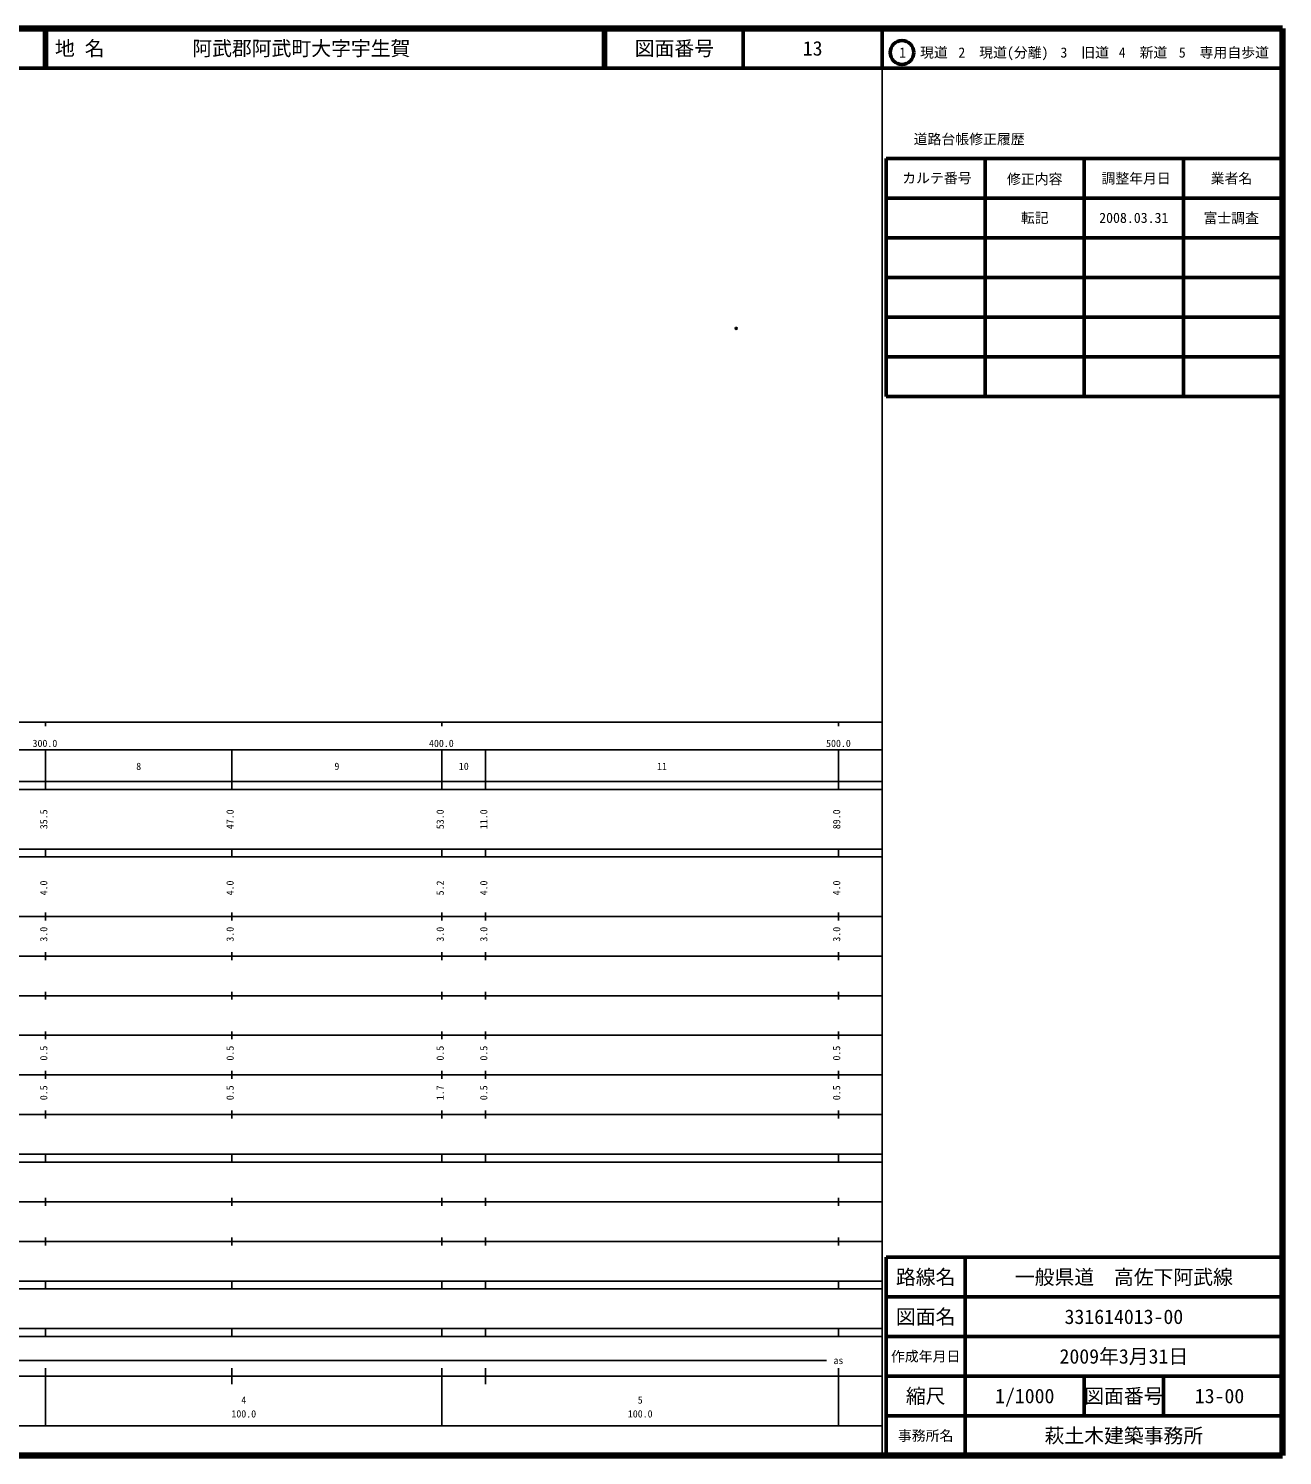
# Model space of a CAD drawing. Units: millimetres on the paper. Extents: x 40 to 680, y 20 to 380.
# Drawn here: x 363.7 to 680, y 20 to 380 of the extents above; entities that cross this region are included whole.
import ezdxf
from ezdxf.enums import TextEntityAlignment as Align

# ---------------------------------------------------------------- set-up
doc = ezdxf.new("R2010")
doc.units = ezdxf.units.MM
doc.header["$PDMODE"] = 32
doc.header["$PDSIZE"] = 0.5
doc.layers.add('M-OTRS', color=6, linetype='Continuous')
doc.layers.add('M-TTL-TXT', color=7, linetype='Continuous')
for name, color, linetype, lineweight in [('M-TTL', 2, 'Continuous', 140), ('M-TTL-BAND', 7, 'Continuous', 25), ('M-TTL-FRAM', 2, 'Continuous', 50), ('M-TTL-LINE', 7, 'Continuous', 50)]:
    doc.layers.add(name, color=color, linetype=linetype, lineweight=lineweight)
doc.styles.add('ＭＳ ゴシック', font='')
doc.styles.get('ＭＳ ゴシック').set_extended_font_data('MS Gothic')

msp = doc.modelspace()

# ---------------------------------------------------------------- linework, layer by layer
at = {"layer": 'M-OTRS'}
msp.add_point((542.218, 304.361), dxfattribs=at)
at = {"layer": 'M-TTL'}
for p, q in [((680, 380), (40, 380)), ((680, 20), (680, 380)), ((40, 20), (680, 20))]:
    msp.add_line(p, q, dxfattribs=at)
at = {"layer": 'M-TTL-BAND'}
for p, q in [((579, 20), (579, 370)), ((40, 205), (579, 205)), ((368, 205), (368, 204)), ((468, 205), (468, 204)), ((568, 205), (568, 204)), ((68, 198), (579, 198)), ((368, 188), (368, 198)), ((415, 188), (415, 198)), ((468, 188), (468, 198)), ((479, 188), (479, 198)), ((568, 188), (568, 198)), ((40, 190), (579, 190)), ((40, 188), (579, 188)), ((40, 173), (579, 173)), ((368, 171), (368, 173)), ((415, 171), (415, 173)), ((468, 171), (468, 173)), ((479, 171), (479, 173)), ((568, 171), (568, 173)), ((40, 171), (579, 171)), ((40, 156), (579, 156)), ((368, 155), (368, 157)), ((415, 155), (415, 157)), ((468, 155), (468, 157)), ((479, 155), (479, 157)), ((568, 155), (568, 157)), ((46, 146), (579, 146)), ((368, 145), (368, 147)), ((415, 145), (415, 147)), ((468, 145), (468, 147)), ((479, 145), (479, 147)), ((568, 145), (568, 147)), ((368, 135), (368, 137)), ((415, 135), (415, 137)), ((468, 135), (468, 137)), ((479, 135), (479, 137)), ((568, 135), (568, 137)), ((52, 136), (579, 136)), ((46, 126), (579, 126)), ((368, 125), (368, 127)), ((415, 125), (415, 127)), ((468, 125), (468, 127)), ((479, 125), (479, 127)), ((568, 125), (568, 127)), ((52, 116), (579, 116)), ((368, 115), (368, 117)), ((415, 115), (415, 117)), ((468, 115), (468, 117)), ((479, 115), (479, 117)), ((568, 115), (568, 117)), ((46, 106), (579, 106)), ((368, 105), (368, 107)), ((415, 105), (415, 107)), ((468, 105), (468, 107)), ((479, 105), (479, 107)), ((568, 105), (568, 107)), ((40, 96), (579, 96)), ((40, 94), (579, 94)), ((368, 94), (368, 96)), ((415, 94), (415, 96)), ((468, 94), (468, 96)), ((479, 94), (479, 96)), ((568, 94), (568, 96)), ((49, 84), (579, 84)), ((368, 83), (368, 85)), ((415, 83), (415, 85)), ((468, 83), (468, 85)), ((479, 83), (479, 85)), ((568, 83), (568, 85)), ((40, 74), (579, 74)), ((368, 73), (368, 75)), ((415, 73), (415, 75)), ((468, 73), (468, 75)), ((479, 73), (479, 75)), ((568, 73), (568, 75)), ((40, 64), (579, 64)), ((40, 62), (579, 62)), ((368, 62), (368, 64)), ((415, 62), (415, 64)), ((468, 62), (468, 64)), ((479, 62), (479, 64)), ((568, 62), (568, 64)), ((40, 52), (579, 52)), ((368, 50), (368, 52)), ((415, 50), (415, 52)), ((468, 50), (468, 52)), ((479, 50), (479, 52)), ((568, 50), (568, 52)), ((40, 50), (579, 50)), ((71, 44), (565, 44)), ((40, 40), (579, 40)), ((368, 27.5), (368, 42)), ((415, 38), (415, 42)), ((468, 27.5), (468, 42)), ((479, 38), (479, 42)), ((568, 27.5), (568, 42)), ((68, 27.5), (579, 27.5))]:
    msp.add_line(p, q, dxfattribs=at)
at = {"layer": 'M-TTL-FRAM'}
for p, q in [((580, 347.197), (580, 287.197)), ((580, 347.197), (680, 347.197)), ((580, 287.197), (680, 287.197)), ((680, 70), (580, 70)), ((580, 70), (580, 20))]:
    msp.add_line(p, q, dxfattribs=at)
at = {"layer": 'M-TTL-LINE'}
for p, q in [((367.75, 380), (367.75, 370)), ((368.25, 380), (368.25, 370)), ((508.747, 380), (508.747, 370)), ((509.247, 380), (509.247, 370)), ((543.997, 380), (543.997, 370)), ((579, 380), (579, 370)), ((40, 370), (680, 370)), ((605, 347.197), (605, 287.197)), ((630, 347.197), (630, 287.197)), ((655, 347.197), (655, 287.197)), ((580, 337.197), (680, 337.197)), ((580, 327.197), (680, 327.197)), ((580, 317.197), (680, 317.197)), ((580, 307.197), (680, 307.197)), ((580, 297.197), (680, 297.197)), ((600, 70), (600, 20)), ((680, 60), (580, 60)), ((680, 50), (580, 50)), ((680, 40), (580, 40)), ((630, 40), (630, 30)), ((650, 40), (650, 30)), ((680, 30), (580, 30))]:
    msp.add_line(p, q, dxfattribs=at)
msp.add_circle((584.031, 373.958), 3, dxfattribs=at)

# ---------------------------------------------------------------- texts
at = {"layer": 'M-TTL-BAND', "style": 'ＭＳ ゴシック'}
for s, p in [('300.0', (367.844, 198.195)), ('400.0', (467.844, 198.195)), ('500.0', (568, 198.195)), ('8', (391.5, 192.405)), ('9', (441.5, 192.405)), ('10', (473.5, 192.405)), ('11', (523.5, 192.405)), ('as', (568, 42.5)), ('4', (418, 32.523)), ('5', (518, 32.523)), ('100.0', (418, 29.033)), ('100.0', (518, 29.033))]:
    msp.add_text(s, height=1.833, dxfattribs=at).set_placement(p, align=Align.BOTTOM_CENTER)
for s, p in [('35.5', (369, 180.5)), ('47.0', (416, 180.5)), ('53.0', (469, 180.5)), ('11.0', (480, 180.5)), ('89.0', (569, 180.5)), ('4.0', (369, 163.174)), ('4.0', (416, 163.174)), ('5.2', (469, 163.174)), ('4.0', (480, 163.174)), ('4.0', (569, 163.174)), ('3.0', (369, 151.5)), ('3.0', (416, 151.5)), ('3.0', (469, 151.5)), ('3.0', (480, 151.5)), ('3.0', (569, 151.5)), ('0.5', (369, 121.5)), ('0.5', (416, 121.5)), ('0.5', (469, 121.5)), ('0.5', (480, 121.5)), ('0.5', (569, 121.5)), ('0.5', (369, 111.5)), ('0.5', (416, 111.5)), ('1.7', (469, 111.5)), ('0.5', (480, 111.5)), ('0.5', (569, 111.5))]:
    msp.add_text(s, height=1.833, rotation=90, dxfattribs=at).set_placement(p, align=Align.BOTTOM_CENTER)
at = {"layer": 'M-TTL-TXT', "style": 'ＭＳ ゴシック'}
for s, p in [('地 名', (370.38, 375)), ('阿武郡阿武町大字宇生賀', (405.024, 375))]:
    msp.add_text(s, height=3.666, dxfattribs=at).set_placement(p, align=Align.MIDDLE_LEFT)
for s, height, p in [('図面番号', 3.666, (526.622, 375)), ('13', 3.666, (561.497, 375)), ('1\u3000現道', 2.566, (589.448, 373.958)), ('2\u3000現道(分離)', 2.566, (609.619, 373.958)), ('3\u3000旧道', 2.566, (630.121, 373.958)), ('4\u3000新道', 2.566, (644.824, 373.958)), ('5\u3000専用自歩道', 2.566, (665.228, 373.958)), ('道路台帳修正履歴', 2.566, (600.968, 352.113)), ('カルテ番号', 2.566, (592.839, 342.277)), ('修正内容', 2.566, (617.509, 342.023)), ('調整年月日', 2.566, (643.089, 342.197)), ('業者名', 2.566, (667.134, 342.197)), ('転記', 2.566, (617.5, 332.245)), ('2008.03.31', 2.566, (642.5, 332.245)), ('富士調査', 2.566, (667.077, 332.189)), ('路線名', 3.666, (590, 65)), ('路線名', 3.666, (590, 65)), ('一般県道\u3000高佐下阿武線', 3.666, (640, 65)), ('図面名', 3.666, (590, 55)), ('図面名', 3.666, (590, 55)), ('331614013-00', 3.666, (640, 55)), ('2009年3月31日', 3.666, (640, 45)), ('作成年月日', 2.566, (590, 45)), ('作成年月日', 2.566, (590, 45)), ('縮尺', 3.666, (590, 35)), ('縮尺', 3.666, (590, 35)), ('1/1000', 3.666, (615, 35)), ('図面番号', 3.666, (640, 35)), ('図面番号', 3.666, (640, 35)), ('13-00', 3.666, (664.125, 35)), ('事務所名', 2.566, (590, 25)), ('事務所名', 2.566, (590, 25)), ('萩土木建築事務所', 3.666, (640, 25))]:
    msp.add_text(s, height=height, dxfattribs=at).set_placement(p, align=Align.MIDDLE_CENTER)

doc.saveas('drawing.dxf')
